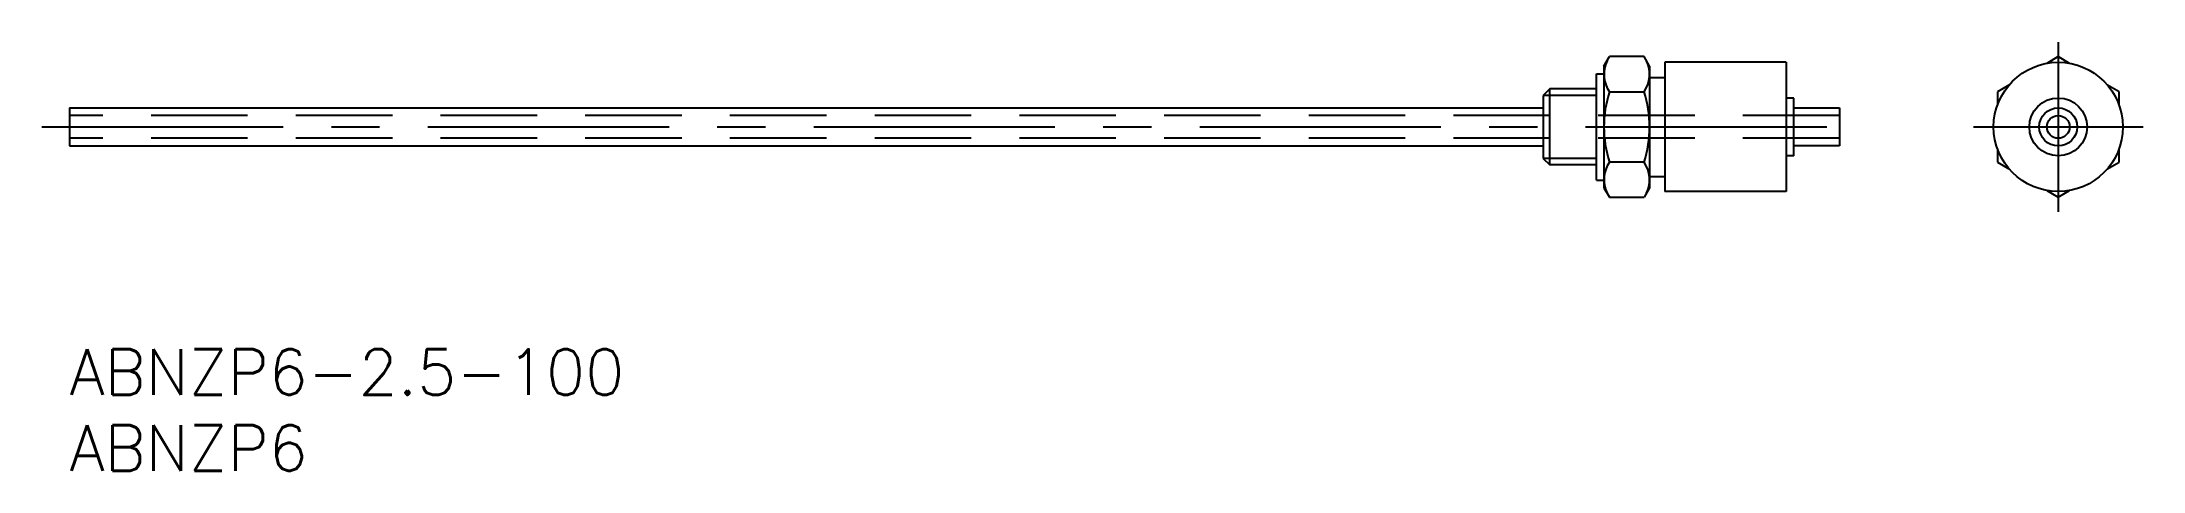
# Model space of a CAD drawing. Extents: x -2 to 136, y -8 to 20.
import ezdxf

# ---------------------------------------------------------------- set-up
doc = ezdxf.new("R2010")
doc.units = 0
doc.header["$LTSCALE"] = 0.5
doc.linetypes.add('CENTER', pattern=[50.8, 31.75, -6.35, 6.35, -6.35])
doc.linetypes.add('DASHED', pattern=[19.05, 12.7, -6.35])
for name, color, linetype in [('MSM_CENTER', 1, 'CENTER'), ('MSM_CONTINUOUS', 7, 'CONTINUOUS'), ('MSM_DASHED', 4, 'DASHED'), ('MSM_NARROW', 5, 'CONTINUOUS'), ('MSM_PART_NUMBER', 7, 'CONTINUOUS')]:
    doc.layers.add(name, color=color, linetype=linetype)
doc.styles.get("Standard").update_dxf_attribs({"font": 'txt.shx', "height": 3, "bigfont": 'bigfont.shx'})

# ---------------------------------------------------------------- blocks, each defined once
blk = doc.blocks.new('*U9')
at = {"layer": 'MSM_PART_NUMBER'}
blk.add_text('ABNZP6-2.5-100', height=3, dxfattribs=at).set_placement((0, -3))
blk = doc.blocks.new('*U10')
at = {"layer": 'MSM_PART_NUMBER'}
blk.add_text('ABNZP6', height=3, dxfattribs=at).set_placement((0, -8))

msp = doc.modelspace()

# ---------------------------------------------------------------- linework, layer by layer
at = {"layer": 'MSM_CENTER'}
for p, q in [((130.9, 20.2), (130.9, 9.04)), ((-1.81, 14.62), (118.5, 14.62)), ((125.32, 14.62), (136.48, 14.62))]:
    msp.add_line(p, q, dxfattribs=at)
at = {"layer": 'MSM_CONTINUOUS'}
for p, q in [((100.5, 11.12), (100.5, 18.12)), ((100.5, 18.12), (101, 18.12)), ((101, 18.62), (101.36, 19.24)), ((101, 18.62), (101, 10.62)), ((103.64, 19.24), (101.36, 19.24)), ((104, 18.62), (103.64, 19.24)), ((104, 18.62), (104, 10.62)), ((105, 18.87), (105, 10.37)), ((113, 18.87), (105, 18.87)), ((113, 18.87), (113, 10.37)), ((130.9, 19.24), (130.14, 18.8)), ((131.65, 18.8), (130.9, 19.24)), ((97.43, 17.12), (97, 16.69)), ((97, 16.69), (97, 12.55)), ((100.5, 17.12), (97.43, 17.12)), ((97.43, 12.12), (97.43, 17.12)), ((101.36, 16.93), (103.64, 16.93)), ((104, 17.87), (105, 17.87)), ((127.65, 17.36), (126.9, 16.93)), ((126.9, 16.93), (126.9, 16.05)), ((134.9, 16.93), (134.14, 17.36)), ((134.9, 16.05), (134.9, 16.93)), ((0, 15.87), (97, 15.87)), ((0, 15.87), (0, 13.37)), ((113.5, 16.52), (113, 16.52)), ((113.5, 12.72), (113.5, 16.52)), ((113.5, 15.87), (116.5, 15.87)), ((116.5, 15.87), (116.5, 13.37)), ((0, 13.37), (97, 13.37)), ((97, 12.55), (97.43, 12.12)), ((113.5, 12.72), (113, 12.72)), ((116.5, 13.37), (113.5, 13.37)), ((126.9, 13.18), (126.9, 12.31)), ((134.9, 12.31), (134.9, 13.18)), ((100.5, 12.12), (97.43, 12.12)), ((100.5, 11.12), (101, 11.12)), ((103.64, 12.31), (101.36, 12.31)), ((104, 11.37), (105, 11.37)), ((126.9, 12.31), (127.65, 11.87)), ((134.14, 11.87), (134.9, 12.31)), ((101, 10.62), (101.36, 10)), ((101.36, 10), (103.64, 10)), ((104, 10.62), (103.64, 10)), ((113, 10.37), (105, 10.37)), ((130.14, 10.44), (130.9, 10)), ((130.9, 10), (131.65, 10.44))]:
    msp.add_line(p, q, dxfattribs=at)
for radius in [4.25, 1.9, 1.25, 0.75]:
    msp.add_circle((130.9, 14.62), radius, dxfattribs=at)
for centre, radius, start, end in [((103.04, 18.08), 2.04, 154.3842, 214.3842), ((101.96, 18.08), 2.04, 325.6158, 25.6158), ((108.64, 14.62), 7.64, 162.412, 197.588), ((96.36, 14.62), 7.64, 342.412, 17.588), ((103.04, 11.15), 2.04, 145.6158, 205.6158), ((101.96, 11.15), 2.04, 334.3842, 34.3842)]:
    msp.add_arc(centre, radius, start, end, dxfattribs=at)
at = {"layer": 'MSM_DASHED'}
for p, q in [((116.5, 15.37), (0, 15.37)), ((116.5, 13.87), (0, 13.87))]:
    msp.add_line(p, q, dxfattribs=at)
at = {"layer": 'MSM_NARROW'}
for p, q in [((100.5, 16.69), (97, 16.69)), ((100.5, 12.55), (97, 12.55))]:
    msp.add_line(p, q, dxfattribs=at)

# ---------------------------------------------------------------- block references
at = {"layer": 'MSM_CONTINUOUS'}
for name in ['*U9', '*U10']:
    msp.add_blockref(name, (0, 0), dxfattribs=at)

doc.saveas('drawing.dxf')
